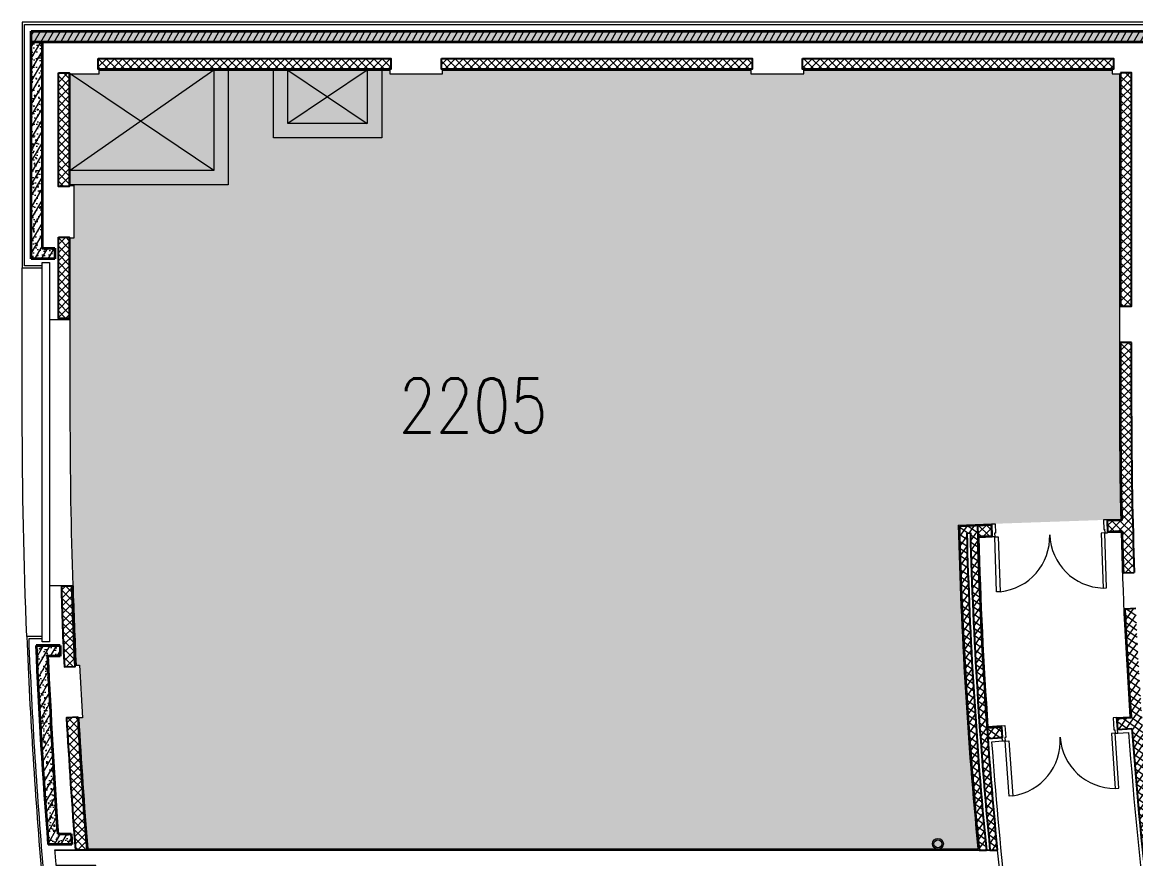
# Model space of a CAD drawing. Header units: inches. Extents: x 342932 to 557958, y 80625 to 242727.
# Drawn here: x 342932 to 358342, y 163049 to 174627 of the extents above; entities that cross this region are included whole.
import ezdxf
from ezdxf.enums import TextEntityAlignment as Align

# ---------------------------------------------------------------- set-up
doc = ezdxf.new("R2010")
doc.units = ezdxf.units.IN
doc.header["$MEASUREMENT"] = 0
for name, color, linetype, lineweight in [('0-Services', 8, 'Continuous', 20), ('First Floor$0$A-G250-G-Walls-Low-Level', 251, 'Continuous', 15), ('First Floor$0$A-G250-G-Walls-Precast-Concrete', 251, 'Continuous', 35), ('First Floor$0$A-G250-M-Walls-Blockwork', 7, 'Continuous', 25), ('First Floor$0$A-G250-M-Walls-Concrete', 251, 'Continuous', 20), ('First Floor$0$A-G250-M-Walls-Louvred', 251, 'Continuous', 9), ('First Floor$0$A-G252-H-Internal-Walls', 251, 'Continuous', 9), ('First Floor$0$A-G262-H-Precast-Panel', 251, 'Continuous', 5), ('First Floor$0$A-G312-M-Wall-Cladding-Panel', 7, 'Continuous', 9), ('First Floor$0$A-G312-M-Wall-Finish-Plaster', 7, 'Continuous', 15), ('First Floor$0$A-G322-M-Door', 251, 'Continuous', 15), ('First Floor$0$A-G52-M-Cutout', 251, 'Continuous', 9), ('First Floor$0$Z-Z001-S-Room-Name-Identification-250', 7, 'Continuous', 15)]:
    doc.layers.add(name, color=color, linetype=linetype, lineweight=lineweight)
doc.styles.add('First Floor$0$Tag-RomanS', font='romans.shx', dxfattribs={"width": 0.8})
pattern_1 = [(45, (361382.11, 239676.52), (-56.1266, 56.1266), []), (135, (361382.11, 239676.52), (-56.1266, -56.1266), [])]
pattern_2 = [(50, (361382.11, 239676.52), (182.18467, -15.93909), [19.05, -209.55]), (355, (361382.11, 239676.52), (-35.24283, 191.05664), [15.24, -167.64]), (100.451, (361397.3, 239675.2), (146.9425, 175.1167), [16.19, -178.09]), (46.1842, (361382.11, 239727.32), (271.07904, -42.0423), [28.575, -314.325]), (96.6356, (361404.7, 239723.82), (237.4042, 247.4256), [24.285, -267.135]), (351.184, (361382.1, 239727.32), (237.4046, 247.4251), [22.86, -251.46]), (21, (361407.51, 239714.62), (151.61488, -102.26552), [19.05, -209.55]), (326, (361407.51, 239714.62), (61.80203, 184.18797), [15.24, -167.64]), (71.4514, (361420.15, 239706.1), (213.4165, 81.92286), [16.19, -178.09]), (37.5, (361382.114, 239676.52), (3.088603, 84.55504), [0, -165.608, 0, -170.18, 0, -168.275]), (7.5, (361382.11, 239676.52), (66.81966, 100.18057), [0, -97.028, 0, -161.798, 0, -64.135]), (327.5, (361325.47, 239676.52), (135.590595, -5.728744), [0, -63.5, 0, -198.12, 0, -262.89]), (317.5, (361300.07, 239676.52), (148.12918, 25.4265), [0, -82.55, 0, -131.572, 0, -186.69])]
pattern_3 = [(60, (361382.11, 239676.52), (-68.74077, 39.6875), [])]
pattern_4 = [(55, (361382.11, 239676.52), (-65.02019, 45.52763), []), (145, (361382.11, 239676.52), (-45.52763, -65.02019), [])]

# ---------------------------------------------------------------- blocks, each defined once
blk = doc.blocks.new('First Floor$0$A$C189B70A2')
at = {"layer": 'First Floor$0$A-G250-M-Walls-Concrete'}
for p, q in [((-17431, -76856), (-17431, -76721)), ((-5274, -76856), (-17431, -76856))]:
    blk.add_line(p, q, dxfattribs=at)
blk.add_lwpolyline([(-17431, -76721), (-17981, -76721, -0.000722), (-17998, -76506), (-4957, -76506)], format="xyb", dxfattribs=at)
blk = doc.blocks.new('First Floor$0$Plant Room Door 1600-215')
at = {"layer": 'First Floor$0$A-G322-M-Door'}
for points in [[(-1562, 977), (-1612, 977), (-1612, 215), (-1562, 215), (-1562, 977)], [(-138, 977), (-88, 977), (-88, 215), (-138, 215), (-138, 977)], [(-100, 165), (-88, 165), (-88, 215), (-50, 215), (-50, 0), (-100, 0)]]:
    blk.add_lwpolyline(points, close=True, dxfattribs=at)
at = {"layer": 'First Floor$0$A-G322-M-Door', "elevation": 0}
blk.add_lwpolyline([(-1600, 165), (-1612, 165), (-1612, 215), (-1650, 215), (-1650, 0), (-1600, 0)], close=True, dxfattribs=at)
at = {"layer": 'First Floor$0$A-G322-M-Door'}
for centre, start, end in [((-1615, 214), 0.0901, 86.0243), ((-85, 214), 93.9757, 179.9099)]:
    blk.add_arc(centre, 765, start, end, dxfattribs=at)
blk = doc.blocks.new('First Floor$0$Plant Room Door 1600-180')
at = {"layer": 'First Floor$0$A-G322-M-Door'}
for points in [[(-1562, 180), (-1562, 942), (-1612, 942), (-1612, 180)], [(-138, 180), (-138, 942), (-88, 942), (-88, 180)], [(-1600, 130), (-1612, 130), (-1612, 180), (-1650, 180), (-1650, 0), (-1600, 0)], [(-100, 130), (-88, 130), (-88, 180), (-50, 180), (-50, 0), (-100, 0)]]:
    blk.add_lwpolyline(points, close=True, dxfattribs=at)
for centre, start, end in [((-1615, 179), 0.0901, 86.0243), ((-85, 179), 93.9757, 179.9099)]:
    blk.add_arc(centre, 765, start, end, dxfattribs=at)
blk = doc.blocks.new('First Floor$0$tag-roomname')
at = {"lineweight": 18, "ltscale": 0.01, "style": 'First Floor$0$Tag-RomanS', "width": 0.8}
blk.add_attdef('ROOM_NO_2', text='', height=3, dxfattribs=at).set_placement((0, 1.612), align=Align.MIDDLE_CENTER)
at = {"linetype": 'ByBlock', "lineweight": 15, "ltscale": 0.01, "style": 'First Floor$0$Tag-RomanS', "width": 0.8, "flags": 1}
for tag, p in [('ROOM_NAME_1', (0, -2.288)), ('ROOM_NAME_2', (0, -5.744))]:
    blk.add_attdef(tag, text='', height=2.5, dxfattribs=at).set_placement(p, align=Align.MIDDLE_CENTER)

msp = doc.modelspace()

# ---------------------------------------------------------------- hatches: boundary and pattern name
at = {"layer": '0-Services', "lineweight": 35}
h = msp.add_hatch(dxfattribs=at)
h.set_pattern_fill('ANGLE', color=256)
h.set_pattern_definition([(0, (354539.678, 239632.636), (0, 6.985), [5.08, -1.905]), (90, (354539.678, 239632.636), (-6.985, 4e-16), [5.08, -1.905])])
h.paths.add_polyline_path([(343597.1, 173911.5), (343997.1, 173911.5), (343997.1, 173961.5), (348017.1, 173961.5), (348017.1, 173911.5), (348747.1, 173911.5), (348732.1, 173976.5), (353017.1, 173961.5), (353017.1, 173911.5), (353747.1, 173911.5), (353732.1, 173976.5), (358017.1, 173961.5), (358017.1, 173911.5), (358117.1, 173911.5), (358117.1, 171456.4), (358117.1, 169879.2), (358134.2, 167746.5), (355885.5, 167667.7), (355957.9, 165822.6), (356037.9, 164578.3), (356157.3, 163185.2), (343837.2, 163186.3), (343714.7, 164998.7), (343763.7, 165001.5), (343726.2, 165730.5), (343677.1, 165727.9), (343634.3, 166826.5), (343598.8, 168680), (343597.1, 170511.5), (343597.1, 171636.5), (343647.1, 171636.5), (343647.1, 172366.5), (343597.1, 172376.5)])
at = {"layer": 'First Floor$0$A-G252-H-Internal-Walls'}
h = msp.add_hatch(dxfattribs=at)
h.set_pattern_fill('ANSI37', color=256, scale=25, style=0)
h.set_pattern_definition(pattern_1)
h.paths.add_polyline_path([(343982.1, 174126.5), (348032.1, 174126.5), (348032.1, 173976.5), (343982.1, 173976.5)])
h = msp.add_hatch(dxfattribs=at)
h.set_pattern_fill('ANSI37', color=256, scale=25, style=0)
h.set_pattern_definition(pattern_1)
h.paths.add_polyline_path([(348732.1, 174126.5), (353032.1, 174126.5), (353032.1, 173976.5), (348732.1, 173976.5)])
h = msp.add_hatch(dxfattribs=at)
h.set_pattern_fill('ANSI37', color=256, scale=25, style=0)
h.set_pattern_definition(pattern_1)
h.paths.add_polyline_path([(353732.1, 174126.5), (358032.1, 174126.5), (358032.1, 173976.5), (353732.1, 173976.5)])
h = msp.add_hatch(dxfattribs=at)
h.set_pattern_fill('ANSI37', color=256, scale=25, style=0)
h.set_pattern_definition(pattern_1)
h.paths.add_polyline_path([(343432.1, 173926.5), (343582.1, 173926.5), (343582.1, 172351.5), (343432.1, 172351.5)])
h = msp.add_hatch(dxfattribs=at)
h.set_pattern_fill('ANSI37', color=256, scale=25, style=0)
h.set_pattern_definition([(45, (361372.11, 239676.52), (-56.1266, 56.1266), []), (135, (361372.11, 239676.52), (-56.1266, -56.1266), [])])
h.paths.add_polyline_path([(358282.1, 173876.5), (358132.1, 173876.5), (358132.1, 170748.8), (358282.1, 170748.8)])
h.paths.add_polyline_path([(358282.1, 173926.5), (358132.1, 173926.5), (358132.1, 173876.5), (358282.1, 173876.5)])
h.paths.add_polyline_path([(358282.1, 170748.8), (358132.1, 170748.8), (358132.1, 170698.8), (358282.1, 170698.8)])
h = msp.add_hatch(dxfattribs=at)
h.set_pattern_fill('ANSI37', color=256, scale=25, style=0)
h.set_pattern_definition(pattern_1)
h.paths.add_polyline_path([(343582.1, 171651.5), (343432.1, 171651.5), (343432.1, 171476.5), (343582.1, 171476.5)])
h = msp.add_hatch(dxfattribs=at)
h.set_pattern_fill('ANSI37', color=256, scale=25, style=0)
h.set_pattern_definition(pattern_1)
h.paths.add_polyline_path([(343582.1, 171476.5), (343432.1, 171476.5), (343432.1, 170526.5), (343582.1, 170526.5)])
h = msp.add_hatch(dxfattribs=at)
h.set_pattern_fill('ANSI37', color=256, scale=25, style=0)
h.set_pattern_definition(pattern_1)
h.paths.add_polyline_path([(358282.1, 169176.5), (358282.1, 170196.5), (358132.1, 170196.5), (358132.1, 169176.5, 0.0060461), (358149.6, 167731.9), (357944.8, 167724.7), (357950.1, 167574.8), (358153.4, 167581.9, 0.0024039), (358171.5, 167007.8), (358321.4, 167013.2, -0.0090779)])
h = msp.add_hatch(dxfattribs=at)
h.set_pattern_fill('ANSI37', color=256, scale=25, angle=10, style=0)
h.set_pattern_definition(pattern_4)
h.paths.add_polyline_path([(356324.5, 163170.2), (356425, 163170.2, -0.0182251), (356150.7, 167661.9), (355900.9, 167653.2, 0.018116), (356173.8, 163170.2), (356274.3, 163170.2, -0.0177555), (356003.4, 167556.7), (356053.3, 167558.4, 0.017777)])
h = msp.add_hatch(dxfattribs=at)
h.set_pattern_fill('ANSI37', color=256, scale=25, style=0)
h.set_pattern_definition(pattern_1)
h.paths.add_polyline_path([(356351.1, 167518.8), (356345.8, 167668.7), (356150.7, 167661.9, 0.0006073), (356154.6, 167512)])
h = msp.add_hatch(dxfattribs=at)
h.set_pattern_fill('ANSI37', color=256, scale=25, style=0)
h.set_pattern_definition(pattern_1)
h.paths.add_polyline_path([(343619.3, 166826.5), (343474.1, 166826.5, 0.0076966), (343507, 165849.6), (343656.3, 165856.3, -0.003267)])
h.paths.add_polyline_path([(343656.3, 165856.3), (343507, 165849.6, 0.0011435), (343514.5, 165704.6), (343662.9, 165712.2, -0.0004853)])
h = msp.add_hatch(dxfattribs=at)
h.set_pattern_fill('ANSI37', color=256, scale=25, angle=10, style=0)
h.set_pattern_definition(pattern_4)
h.paths.add_polyline_path([(358921.3, 159497.2), (359069.3, 159521.5, -0.0295013), (358341.7, 166510.7), (358191.9, 166504, 0.0062924), (358278, 165002.6), (358078.7, 164988.5), (358089.4, 164838.9), (358288.7, 164853, 0.0225766)])
h = msp.add_hatch(dxfattribs=at)
h.set_pattern_fill('ANSI37', color=256, scale=25, style=0)
h.set_pattern_definition(pattern_1)
edge = h.paths.add_edge_path()
edge.add_arc((432009.5, 170056.4), 88454.5, 183.268531, 184.465027)
edge.add_line((343823.4, 163170.2), (343673.9, 163170.2))
edge.add_arc((424114.4, 169564.6), 80694.3, 183.238936, 184.545061, ccw=False)
edge.add_line((343549, 165005.4), (343698.9, 165013.1))
h = msp.add_hatch(dxfattribs=at)
h.set_pattern_fill('ANSI37', color=256, scale=25, angle=10, style=0)
h.set_pattern_definition([(55, (361380.19, 239675.38), (-65.02019, 45.52763), []), (145, (361380.19, 239675.38), (-45.52763, -65.02019), [])])
h.paths.add_polyline_path([(356491.5, 164724.3), (356480.8, 164873.9), (356281.2, 164859.7, 0.0006073), (356291.9, 164710.1)])
at = {"layer": 'First Floor$0$A-G262-H-Precast-Panel'}
h = msp.add_hatch(dxfattribs=at)
h.set_pattern_fill('AR-CONC', color=256, scale=2, style=0)
h.set_pattern_definition([(50, (361382.1, 239676.52), (364.3693, -31.8782), [38.1, -419.1]), (355, (361382.1, 239676.52), (-70.4857, 382.1133), [30.48, -335.28]), (100.451, (361412.48, 239673.87), (293.885, 350.2334), [32.38, -356.18]), (46.1842, (361382.1, 239778.1), (542.158, -84.0847), [57.15, -628.65]), (96.6356, (361427.3, 239771.1), (474.8085, 494.851), [48.57, -534.27]), (351.184, (361382.1, 239778.1), (474.809, 494.8502), [45.72, -502.92]), (21, (361432.9, 239752.72), (303.2298, -204.531), [38.1, -419.1]), (326, (361432.9, 239752.72), (123.604, 368.376), [30.48, -335.28]), (71.4514, (361458.2, 239735.68), (426.833, 163.8457), [32.38, -356.18]), (37.5, (361382.11, 239676.52), (6.1772, 169.11008), [0, -331.216, 0, -340.36, 0, -336.55]), (7.5, (361382.11, 239676.52), (133.63933, 200.36115), [0, -194.056, 0, -323.596, 0, -128.27]), (327.5, (361268.83, 239676.52), (271.1812, -11.4575), [0, -127, 0, -396.24, 0, -525.78]), (317.5, (361218.03, 239676.52), (296.2584, 50.853), [0, -165.1, 0, -263.144, 0, -373.38])])
h.paths.add_polyline_path([(367582.1, 174501.5), (343057.1, 174501.5), (343057.1, 174351.5), (367582.1, 174351.5)])
h = msp.add_hatch(dxfattribs=at)
h.set_pattern_fill('ANSI31', color=256, scale=25, angle=15, style=0)
h.set_pattern_definition(pattern_3)
h.paths.add_polyline_path([(367582.1, 174501.5), (343057.1, 174501.5), (343057.1, 174351.5), (367582.1, 174351.5)])
h = msp.add_hatch(dxfattribs=at)
h.set_pattern_fill('AR-CONC', color=256, style=0)
h.set_pattern_definition(pattern_2)
h.paths.add_polyline_path([(343207.1, 174351.5), (343057.1, 174351.5), (343057.1, 171351.5), (343382.1, 171351.5), (343382.1, 171501.5), (343207.1, 171501.5)])
h = msp.add_hatch(dxfattribs=at)
h.set_pattern_fill('ANSI31', color=256, scale=25, angle=15, style=0)
h.set_pattern_definition(pattern_3)
h.paths.add_polyline_path([(343207.1, 174351.5), (343057.1, 174351.5), (343057.1, 171351.5), (343382.1, 171351.5), (343382.1, 171501.5), (343207.1, 171501.5)])
h = msp.add_hatch(dxfattribs=at)
h.set_pattern_fill('AR-CONC', color=256, style=0)
h.set_pattern_definition(pattern_2)
h.paths.add_polyline_path([(343456.3, 166001.5), (343124.5, 166001.5, 0.0092272), (343292.6, 163245.2), (343618.6, 163245.2), (343606.8, 163395.2), (343422.3, 163395.2, -0.0038158), (343280.7, 165851.5), (343456.3, 165851.5)])
h = msp.add_hatch(dxfattribs=at)
h.set_pattern_fill('ANSI31', color=256, scale=25, angle=15, style=0)
h.set_pattern_definition(pattern_3)
h.paths.add_polyline_path([(343456.3, 166001.5), (343124.5, 166001.5, 0.0092272), (343292.6, 163245.2), (343618.6, 163245.2), (343606.8, 163395.2), (343422.3, 163395.2, -0.0038158), (343280.7, 165851.5), (343456.3, 165851.5)])

# ---------------------------------------------------------------- linework, layer by layer
at = {"layer": 'First Floor$0$A-G250-G-Walls-Low-Level'}
for points in [[(342994.2, 166126.5, -0.0101766), (342932.1, 169176.5), (342932.1, 171226.5)], [(343634.3, 166826.5, -0.0079086), (343597.1, 169176.5), (343597.1, 170511.5)]]:
    msp.add_lwpolyline(points, format="xyb", dxfattribs=at)
at = {"layer": 'First Floor$0$A-G250-G-Walls-Precast-Concrete'}
for p, q in [((343057.1, 174501.5), (367582.1, 174501.5)), ((343057.1, 174351.5), (343057.1, 174501.5)), ((367582.1, 174351.5), (343057.1, 174351.5)), ((343057.1, 171351.5), (343057.1, 174351.5)), ((343207.1, 174351.5), (343207.1, 171501.5)), ((343207.1, 171501.5), (343382.1, 171501.5)), ((343382.1, 171501.5), (343382.1, 171351.5)), ((343382.1, 171351.5), (343057.1, 171351.5)), ((343456.3, 166001.5), (343124.5, 166001.5)), ((343124.5, 166001.5), (343456.3, 166001.5)), ((343456.3, 166001.5), (343456.3, 165851.5)), ((343456.3, 165851.5), (343280.7, 165851.5)), ((343422.3, 163395.2), (343606.8, 163395.2)), ((343606.8, 163395.2), (343618.6, 163245.2)), ((343618.6, 163245.2), (343292.6, 163245.2))]:
    msp.add_line(p, q, dxfattribs=at)
for centre, radius, start, end in [((417882.1, 169176.5), 74825, 182.431925, 184.546581), ((504280.3, 173902.5), 161200.8, 182.862749, 183.737268)]:
    msp.add_arc(centre, radius, start, end, dxfattribs=at)
at = {"layer": 'First Floor$0$A-G250-M-Walls-Blockwork'}
for p, q in [((358282.1, 170196.5), (358132.1, 170196.5)), ((358132.1, 170196.5), (358132.1, 169176.5)), ((358282.1, 169176.5), (358282.1, 170196.5)), ((355900.9, 167653.2, 0), (356345.8, 167668.7)), ((356345.8, 167668.7), (356351.1, 167518.8, 0)), ((356351.1, 167518.8, 0), (356345.8, 167668.7)), ((357944.8, 167724.7), (357950.1, 167574.8)), ((358149.6, 167731.9), (357947.8, 167724.8)), ((356003.4, 167556.7, 0), (356053.3, 167558.4, 0)), ((358171.5, 167007.8), (358321.4, 167013.2)), ((343474.1, 166826.5), (343619.3, 166826.5)), ((358341.7, 166510.7, 0), (358191.9, 166504, 0)), ((358278.1, 165001.6, 0), (358078.8, 164987.5)), ((358078.8, 164987.5), (358089.4, 164837.9)), ((356283.2, 164859.9, 0), (356482.8, 164874.1)), ((356482.8, 164874.1), (356493.5, 164724.4)), ((358089.4, 164837.9), (358288.8, 164852, 0)), ((356493.5, 164724.4), (356293.9, 164710.2, 0)), ((356173.8, 163170.2, 0), (356274.3, 163170.2, 0)), ((356324.5, 163170.2, 0), (356425, 163170.2, 0))]:
    msp.add_line(p, q, dxfattribs=at)
for points in [[(343982.1, 174126.5), (348032.1, 174126.5), (348032.1, 173976.5), (343982.1, 173976.5)], [(348732.1, 174126.5), (353032.1, 174126.5), (353032.1, 173976.5), (348732.1, 173976.5)], [(353732.1, 174126.5), (358032.1, 174126.5), (358032.1, 173976.5), (353732.1, 173976.5)], [(343432.1, 173926.5), (343582.1, 173926.5), (343582.1, 172351.5), (343432.1, 172351.5)], [(358132.1, 173926.5), (358132.1, 170696.5), (358282.1, 170696.5), (358282.1, 173926.5)], [(343432.1, 171651.5), (343582.1, 171651.5), (343582.1, 170526.5), (343432.1, 170526.5)]]:
    msp.add_lwpolyline(points, close=True, dxfattribs=at)
at = {"layer": 'First Floor$0$A-G250-M-Walls-Blockwork', "elevation": 0}
msp.add_lwpolyline([(356154.6, 167512), (356351.1, 167518.8)], dxfattribs=at)
at = {"layer": 'First Floor$0$A-G250-M-Walls-Blockwork'}
msp.add_lwpolyline([(358153.4, 167581.9), (357950.1, 167574.8)], dxfattribs=at)
msp.add_lwpolyline([(343474.1, 166826.5, 0.0088402), (343514.5, 165704.6), (343662.9, 165712.2, -0.0037523), (343619.3, 166826.5, -0.0013113)], format="xyb", dxfattribs=at)
msp.add_lwpolyline([(343698.9, 165013.1, 0.0052207), (343823.4, 163170.2), (343673.9, 163170.2, -0.0056991), (343549, 165005.4)], format="xyb", close=True, dxfattribs=at)
for centre, radius, start, end in [((417872.1, 169176.5), 59740, 180, 181.385644), ((417872.1, 169176.5), 59590, 180, 182.080449), ((417882.1, 169176.5, 0), 61750, 181.4055, 185.581918), ((417882.1, 169176.5, 0), 62000, 181.40792, 185.559339), ((417882.1, 169176.5, 0), 61900, 181.49952, 185.568349), ((417882.1, 169176.5, 0), 61850, 181.499111, 185.572865), ((417872.1, 169176.5), 59740, 181.529513, 182.080448), ((417882.1, 169176.5, 0), 59750, 182.56361, 184.006666), ((417882.1, 169176.5, 0), 59750, 184.150507, 189.322845)]:
    msp.add_arc(centre, radius, start, end, dxfattribs=at)
at = {"layer": 'First Floor$0$A-G250-M-Walls-Concrete'}
msp.add_line((343383.8, 163170.2), (356424.9, 163170.2), dxfattribs=at)
at = {"layer": 'First Floor$0$A-G250-M-Walls-Concrete', "elevation": 0}
msp.add_lwpolyline([(356424.9, 163170.2, 0.0109562), (356747.1, 160483.6, 0.0109562)], format="xyb", dxfattribs=at)
at = {"layer": 'First Floor$0$A-G250-M-Walls-Louvred'}
msp.add_lwpolyline([(343207.1, 171301.5), (343307.1, 171301.5), (343307.1, 166051.5), (343207.1, 166051.5)], close=True, dxfattribs=at)
at = {"layer": 'First Floor$0$A-G312-M-Wall-Cladding-Panel'}
msp.add_lwpolyline([(367707.2, 174596.5), (367707.2, 174626.5), (342932.1, 174626.5), (342932.1, 171226.5), (343207.1, 171226.5), (343207.1, 171256.5), (342962.1, 171256.5), (342962.1, 174596.5), (367707.2, 174596.5)], dxfattribs=at)
at = {"layer": 'First Floor$0$A-G312-M-Wall-Cladding-Panel', "elevation": 0}
msp.add_lwpolyline([(343207.1, 166126.5), (342994.2, 166126.5, 0.0112257), (343206.6, 162768.2), (343482.1, 162768.2), (343479.2, 162798.2), (343234.1, 162798.2, -0.0110296), (343025.5, 166096.5), (343207.1, 166096.5), (343207.1, 166126.5)], format="xyb", dxfattribs=at)
at = {"layer": 'First Floor$0$A-G312-M-Wall-Finish-Plaster'}
for p, q in [((355885.5, 167667.7, 0), (356348.3, 167683.8, 0)), ((356345.8, 167668.7), (356345.3, 167683.7)), ((356345.8, 167668.7), (356345.3, 167683.7)), ((358134.2, 167746.5, 0), (357944.3, 167739.8, 0)), ((357944.8, 167724.7), (357944.3, 167739.7)), ((357944.8, 167724.7), (357944.3, 167739.7)), ((356170, 167497.5, 0), (356354.6, 167503.9)), ((356351.6, 167503.8), (356351.1, 167518.8, 0)), ((356351.6, 167503.8), (356351.1, 167518.8, 0)), ((357950.6, 167559.8), (357950.1, 167574.8)), ((357950.6, 167559.8), (357950.1, 167574.8)), ((358138.8, 167566.4), (357950.6, 167559.8)), ((343634.3, 166826.5), (343307.1, 166826.5)), ((356481.8, 164889, 0), (356297.1, 164875.9, 0)), ((356482.8, 164874.1), (356481.8, 164889, 0)), ((358077.7, 165002.4), (358262.2, 165015.5)), ((358078.8, 164987.5), (358077.7, 165002.4)), ((358093, 164788), (358089.4, 164837.9)), ((358093, 164788), (358242.6, 164798.6, 0)), ((356497, 164674.6), (356347.4, 164663.9, 0)), ((356497, 164674.6, 0), (356493.5, 164724.4)), ((343837.3, 163185.2), (356157.3, 163185.2))]:
    msp.add_line(p, q, dxfattribs=at)
for points in [[(343597.1, 173911.5), (343997.1, 173911.5), (343997.1, 173961.5)], [(343597.1, 172366.5), (343597.1, 173911.5)], [(343997.1, 173961.5), (348017.1, 173961.5)], [(348017.1, 173961.5), (348017.1, 173911.5), (348747.1, 173911.5), (348747.1, 173961.5)], [(348747.1, 173961.5), (353017.1, 173961.5)], [(353017.1, 173961.5), (353017.1, 173911.5), (353747.1, 173911.5), (353747.1, 173961.5)], [(353747.1, 173961.5), (358017.1, 173961.5), (358017.1, 173911.5), (358117.1, 173911.5), (358117.1, 169176.5)], [(343597.1, 172366.5), (343647.1, 172366.5), (343647.1, 171636.5), (343597.1, 171636.5)], [(343307.1, 170511.5), (343597.1, 170511.5), (343597.1, 171636.5)], [(343677.1, 165727.9), (343726.2, 165730.5), (343763.7, 165001.5), (343714.7, 164998.7)]]:
    msp.add_lwpolyline(points, dxfattribs=at)
msp.add_lwpolyline([(343714.7, 164998.7, 0.005135), (343837.2, 163186.3)], format="xyb", dxfattribs=at)
for centre, radius, start, end in [((417872.1, 169176.5, 0), 59755, 180, 181.371342), ((417882.1, 169176.5, 0), 62015, 181.394121, 185.544067), ((417872.1, 169176.5), 59755, 181.544016, 183.992968), ((417882.1, 169176.5, 0), 61735, 181.558496, 183.994618), ((417882.1, 169176.5), 74285, 181.81285, 182.660831), ((417882.1, 169176.5, 0), 59800, 184.198342, 189.867556), ((417882.1, 169176.5, 0), 61700, 184.194232, 188.168082)]:
    msp.add_arc(centre, radius, start, end, dxfattribs=at)
at = {"layer": 'First Floor$0$A-G52-M-Cutout'}
for p, q in [((345582.1, 173961.5), (343597.1, 172576.5)), ((345582.1, 172576.5), (343597.1, 173911.5)), ((345582.1, 173961.5), (345582.1, 172576.5)), ((347707.1, 173961.5), (346607.1, 173226.5)), ((346607.1, 173961.5), (347707.1, 173226.5)), ((346607.1, 173226.5), (346607.1, 173961.5)), ((347707.1, 173961.5), (347707.1, 173226.5)), ((347707.1, 173226.5), (346607.1, 173226.5)), ((345582.1, 172576.5), (343597.1, 172576.5))]:
    msp.add_line(p, q, dxfattribs=at)
for points in [[(345782.1, 173961.5), (345782.1, 172376.5), (343597.1, 172376.5)], [(347907.1, 173961.5), (347907.1, 173026.5), (346407.1, 173026.5), (346407.1, 173961.5)]]:
    msp.add_lwpolyline(points, dxfattribs=at)
for radius in [75, 55]:
    msp.add_circle((355604.5, 163255.9, 0), radius, dxfattribs=at)

# ---------------------------------------------------------------- block references
msp.add_blockref('First Floor$0$A$C189B70A2', (361382.1, 239676.5))
at = {"layer": 'First Floor$0$A-G322-M-Door', "ltscale": 0.02}
for name, p, rotation in [('First Floor$0$Plant Room Door 1600-180', (356295.3, 167682), 182.0056242293825), ('First Floor$0$Plant Room Door 1600-215', (356431.9, 164885.5, 0), 184.0659887143958)]:
    msp.add_blockref(name, p, dxfattribs=dict(at, rotation=rotation))
at = {"layer": 'First Floor$0$Z-Z001-S-Room-Name-Identification-250'}
ref = msp.add_blockref('First Floor$0$tag-roomname', (349172.5, 168920.4), dxfattribs=dict(at, xscale=250, yscale=250, zscale=250))
ref.add_attrib('ROOM_NO_2', '2205', dxfattribs={"layer": '0', "lineweight": 18, "ltscale": 0.01, "height": 750, "style": 'First Floor$0$Tag-RomanS', "width": 0.8}).set_placement((349172.5, 169323.3), align=Align.MIDDLE_CENTER)

doc.saveas('drawing.dxf')
